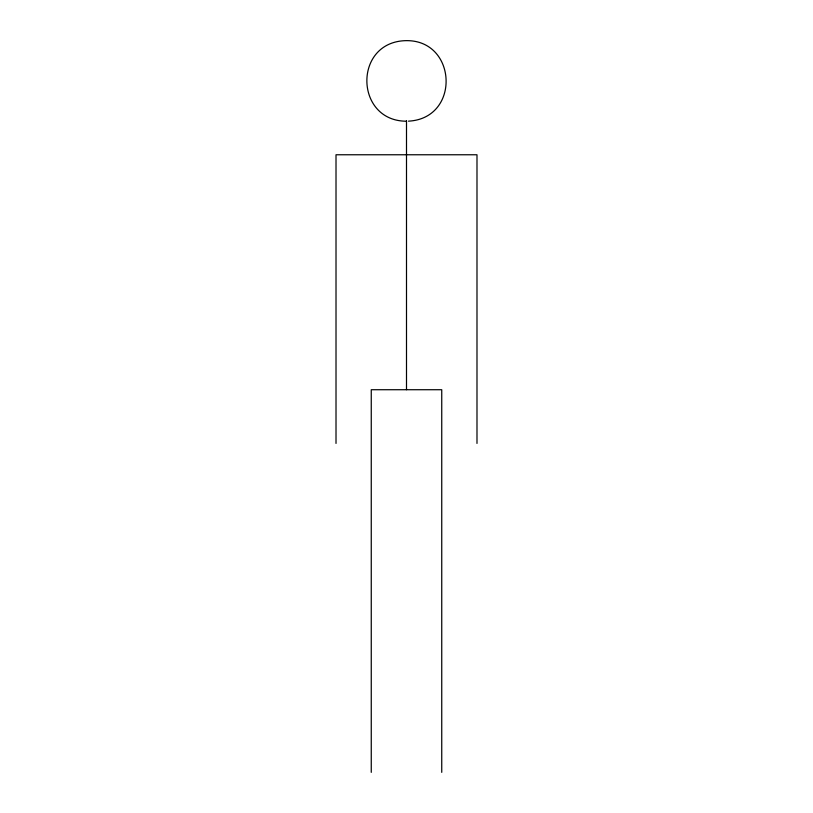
<?xml version="1.0" encoding="UTF-8"?>
<svg xmlns="http://www.w3.org/2000/svg" width="813" height="813" viewBox="0 0 813 813"><rect width="100%" height="100%" fill="white"/><g stroke="black" fill="none" stroke-linecap="round" stroke-linejoin="round"><path stroke-width="1.22" d="M408.472 121.157C461.317 118.393 457.14 38.241 404.528 40.701C352.994 43.211 355.027 121.228 406.5 121.208M476.987 443.42L476.987 154.765L336.013 154.765L336.013 443.42M441.744 772.35L441.744 389.722L371.256 389.722L371.256 772.35M406.5 120.781L406.5 389.722"/></g></svg>
